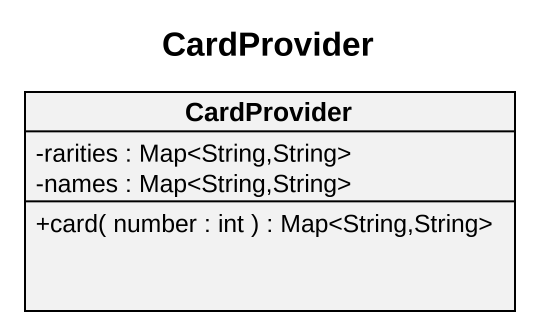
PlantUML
@startuml
title CardProvider
hide circle
hide empty members
skinparam classAttributeIconSize 0
class CardProvider {
  -rarities : Map<String,String>
  -names : Map<String,String>
  +card( number : int ) : Map<String,String>
}
@enduml
